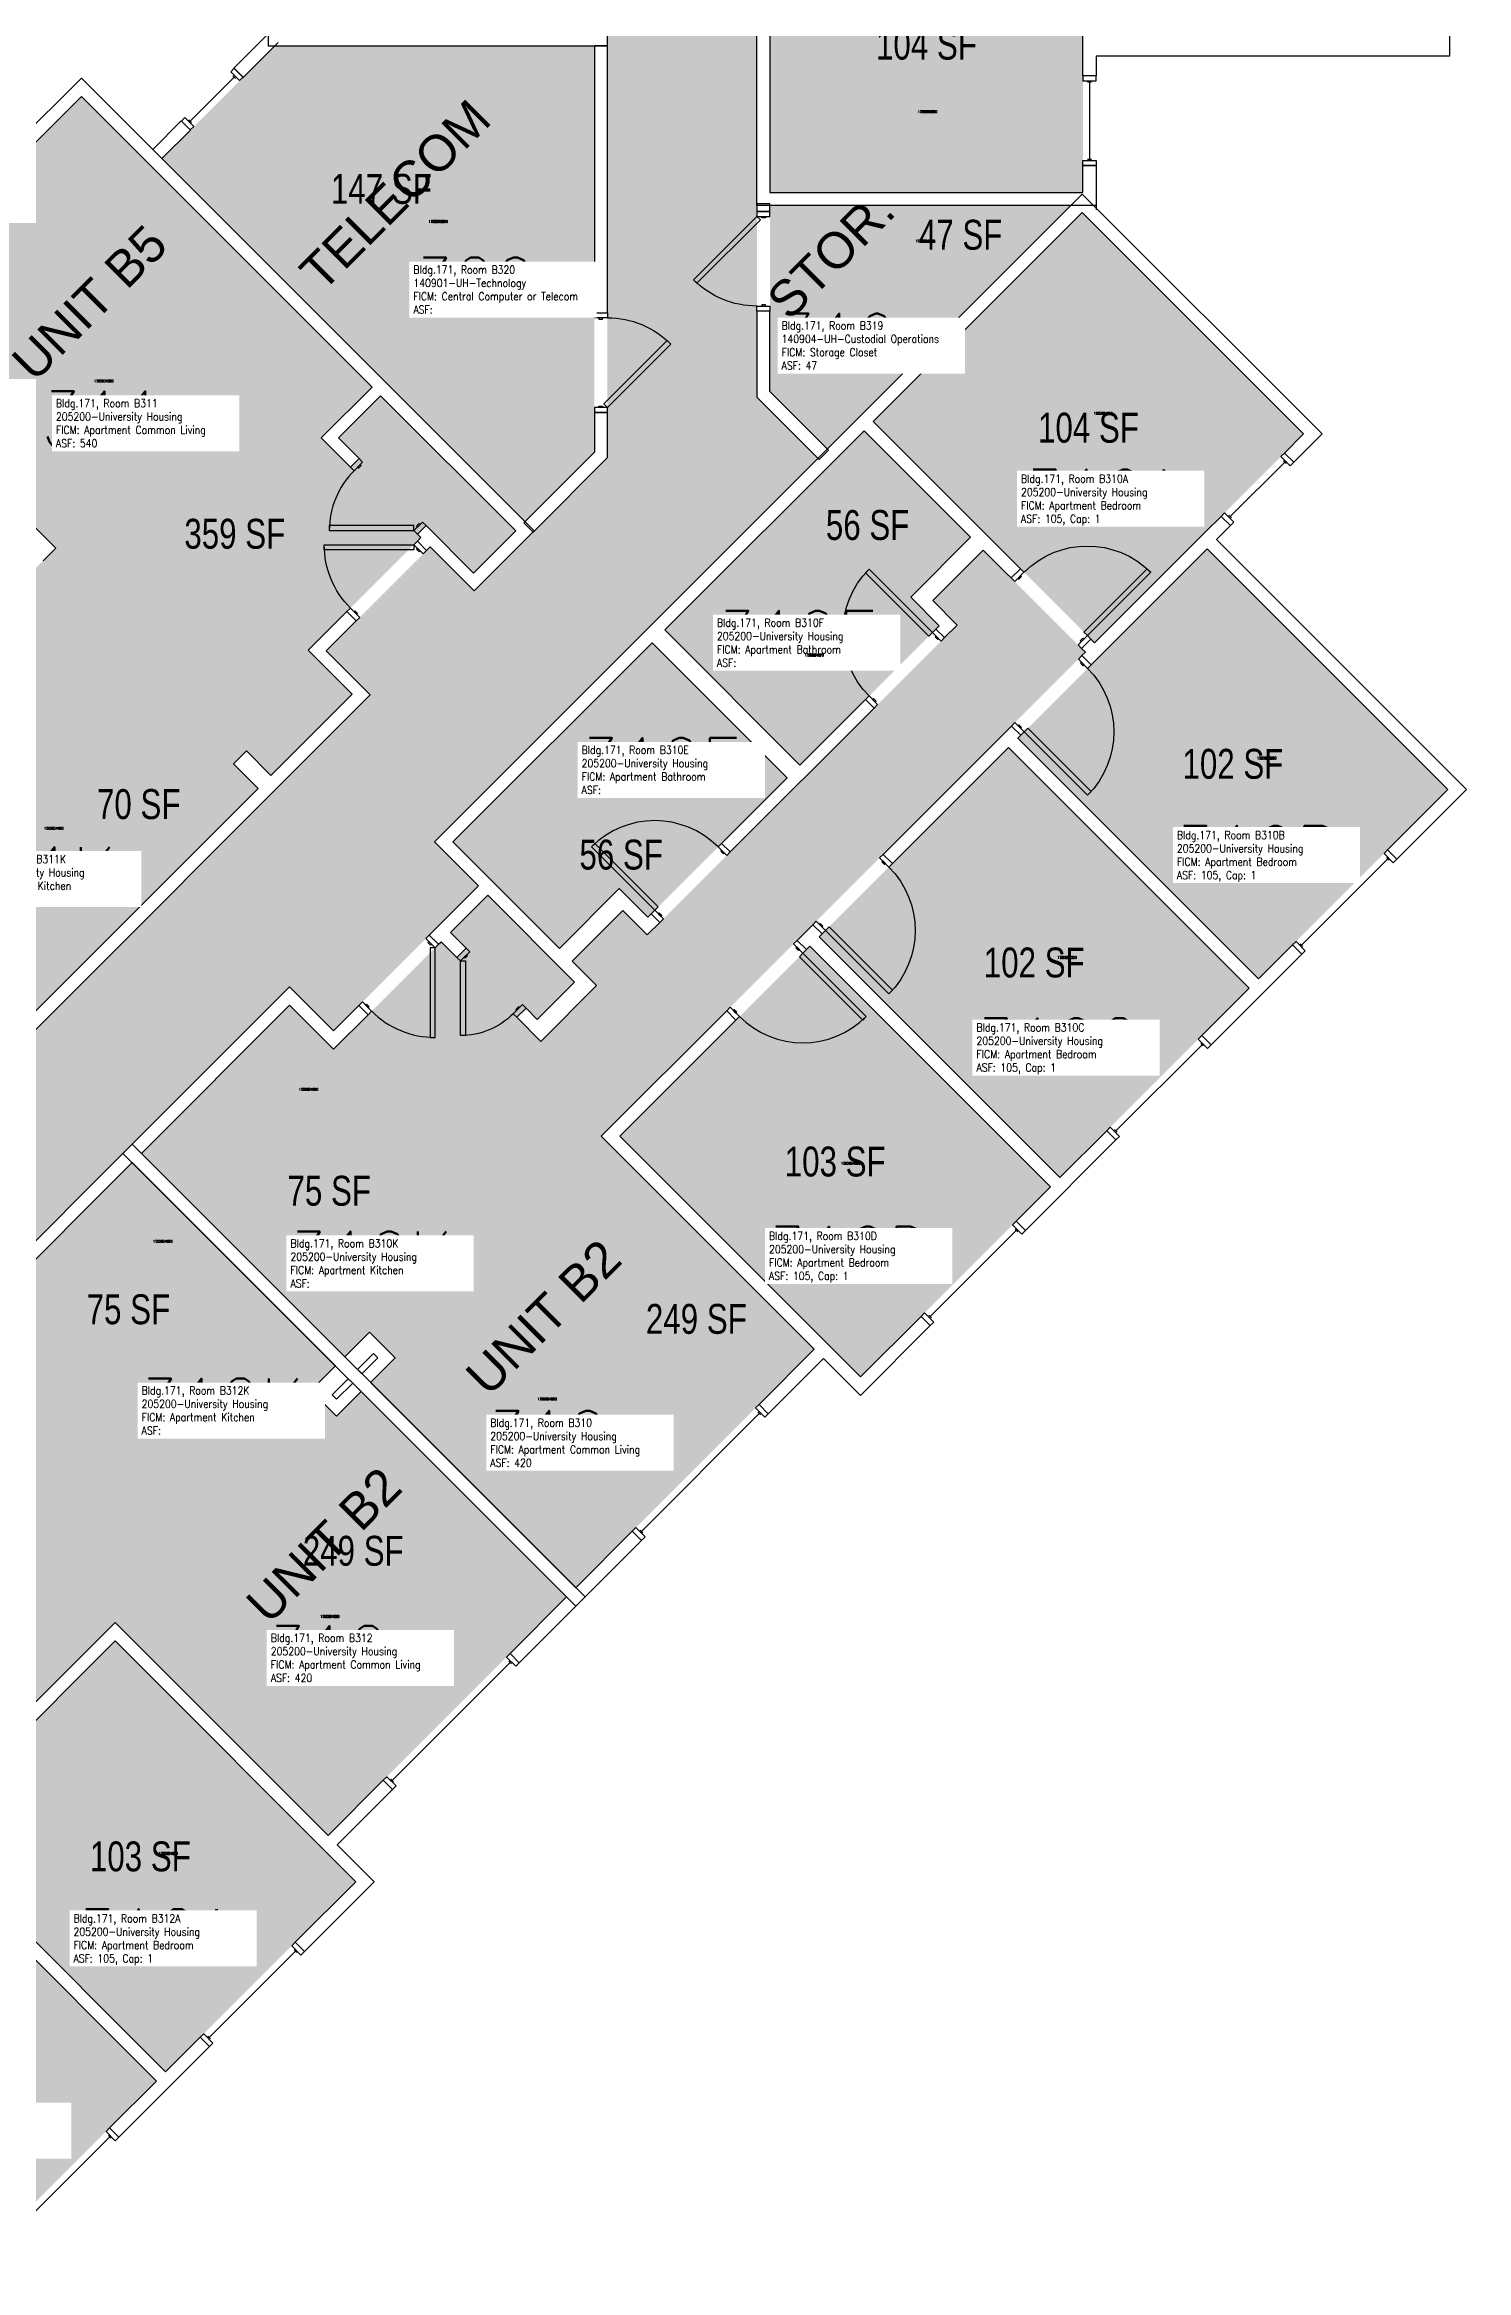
# Model space of a CAD drawing. Header units: inches. Extents: x -98 to 2219, y 102 to 2358.
# Drawn here: x 1648 to 2219, y 443 to 1338 of the extents above; entities that cross this region are included whole.
import ezdxf
from ezdxf.enums import TextEntityAlignment as Align

# ---------------------------------------------------------------- set-up
doc = ezdxf.new("R2010")
doc.units = ezdxf.units.IN
doc.header["$LTSCALE"] = 128
doc.header["$MEASUREMENT"] = 0
for name, color, linetype in [('A-Area-Iden', 1, 'Continuous'), ('A-Door', 2, 'Continuous'), ('A-Glaz', 1, 'Continuous'), ('A-IDEN-RNUM', 7, 'Continuous'), ('A-IDEN-SNUM', 4, 'Continuous'), ('A-IDEN-VNUM', 4, 'Continuous'), ('A-Wall', 5, 'Continuous'), ('AREA-TEXT', 3, 'Continuous'), ('Rooms-Category-Color', 7, 'Continuous'), ('Rooms-College-Color', 7, 'Continuous'), ('Rooms-Department-Color', 7, 'Continuous'), ('Rooms-Division-Color', 7, 'Continuous'), ('Rooms-Information', 7, 'Continuous')]:
    doc.layers.add(name, color=color, linetype=linetype)
doc.styles.add('AREA', font='arial.ttf', dxfattribs={"width": 0.75, "height": 12})
doc.styles.add('ROOMSNUMBER', font='txt.shx', dxfattribs={"height": 0.03})
doc.styles.add('ROOMVNUMBER', font='simplex.shx', dxfattribs={"width": 0.85})
doc.styles.get("Standard").update_dxf_attribs({"font": 'arial.ttf'})

msp = doc.modelspace()

# ---------------------------------------------------------------- hatches: boundary and pattern name
h = msp.add_hatch()
h.set_pattern_fill('ANSI31', color=256, angle=-135, style=0)
h.set_pattern_definition([(270, (2566.93916, 859.05579), (0.125, 2e-14), [])])
h.paths.add_polyline_path([(1919.64, 1037.59), (1878.11, 996.05), (1871.6, 1002.57), (1913.13, 1044.1)], flags=9)
at = {"layer": 'Rooms-Category-Color', "true_color": 0xadadad}
for points in [[(1933.92, 1907.33), (1873.92, 1907.33), (1873.92, 1787.42), (1848.92, 1787.42), (1848.92, 1705.09), (1873.92, 1705.09), (1873.92, 1171.68), (1958.51, 1171.41), (1933.92, 1196), (1933.92, 1640.97), (1958.92, 1640.97), (1958.92, 1723.3), (1933.92, 1723.3)], [(1328.21, 728.15), (1286.85, 686.78), (1302.23, 671.4), (1337.93, 635.69), (1239.12, 536.87), (1281.54, 494.44), (1557.87, 770.77), (1575.55, 753.09), (1633.76, 811.3), (1616.08, 828.98), (1746.21, 959.11), (1763.89, 941.44), (1822.1, 999.65), (1804.43, 1017.33), (1958.51, 1171.41), (1873.92, 1171.68), (1820.38, 1118.14), (1802.71, 1135.82), (1760.9, 1094.01), (1778.58, 1076.33), (1379.3, 677.06)]]:
    msp.add_hatch(color=253, dxfattribs=at).paths.add_polyline_path(points)
at = {"layer": 'Rooms-Category-Color', "true_color": 0x728ef3}
for points in [[(1939.17, 1278.19), (2064.92, 1278.19), (2064.92, 1396.94), (1939.17, 1396.94)], [(1378.07, 861.08), (1652.33, 1135.35), (1566.77, 1220.91), (1662.59, 1316.72), (1779.35, 1199.96), (1758.95, 1179.57), (1770.71, 1167.81), (1774.16, 1171.26), (1765.85, 1179.57), (1782.8, 1196.52), (1837.07, 1142.25), (1820.12, 1125.3), (1801.03, 1144.39), (1797.58, 1140.94), (1798.99, 1139.53), (1753.74, 1094.27), (1771.42, 1076.6), (1738.75, 1043.93), (1728.85, 1053.83), (1723.72, 1048.7), (1681.04, 1091.38), (1601.76, 1012.1), (1596.63, 1017.22), (1575.68, 996.28), (1585.48, 986.48), (1564.89, 965.88), (1557.82, 972.95), (1432.6, 847.74), (1439.67, 840.66), (1419.08, 820.07)], [(2060.04, 1272.94), (1939.17, 1272.94), (1939.17, 1198.18), (1962.22, 1175.13)], [(2064.66, 1270.14), (2153.58, 1181.22), (2069.61, 1097.25), (1980.69, 1186.17)], [(1976.98, 1182.46), (2019.76, 1139.68), (1995.72, 1115.64), (2007.21, 1104.15), (1951.25, 1048.19), (1896.98, 1102.46)], [(1778.73, 800.18), (1838.23, 859.68), (1763.89, 934.01), (1807.11, 977.23), (1813.44, 970.91), (1817.15, 974.62), (1810.83, 980.95), (1825.82, 995.94), (1860.73, 961.02), (1845.74, 946.03), (1841.2, 950.58), (1837.48, 946.86), (1847.15, 937.19), (1869.57, 959.61), (1859.76, 969.42), (1880.09, 989.75), (1889.9, 979.94), (2014.37, 1104.41), (2004.56, 1114.22), (2024.89, 1134.55), (2065.9, 1093.54), (1871.45, 899.09), (1957.01, 813.53), (1861.19, 717.71)], [(2114.87, 1135.08), (2211.56, 1038.39), (2135.46, 962.28), (2038.77, 1058.98)], [(1733.62, 1038.8), (1637.1, 942.28), (1584.52, 994.86), (1681.04, 1091.38)], [(1891.85, 1097.33), (1946.12, 1043.06), (1890.16, 987.1), (1878.67, 998.59), (1854.63, 974.55), (1811.85, 1017.33)], [(2131.75, 958.57), (2035.05, 1055.27), (1958.95, 979.17), (2055.65, 882.47)], [(1975.57, 802.39), (2051.94, 878.76), (1955.24, 975.45), (1878.87, 899.09)], [(1746.21, 951.69), (1838.23, 859.68), (1788.63, 810.08), (1778.29, 820.42), (1768.39, 810.52), (1686.71, 892.19)], [(1623.5, 828.98), (1715.52, 736.97), (1765.12, 786.57), (1754.77, 796.91), (1764.67, 806.81), (1683, 888.48)], [(1775.01, 796.47), (1715.52, 736.97), (1641.18, 811.3), (1597.96, 768.08), (1604.29, 761.75), (1600.58, 758.04), (1594.25, 764.37), (1579.26, 749.38), (1614.17, 714.47), (1629.16, 729.46), (1624.62, 734), (1628.33, 737.71), (1638, 728.04), (1615.59, 705.63), (1605.77, 715.44), (1585.44, 695.11), (1595.26, 685.3), (1470.78, 560.82), (1460.97, 570.64), (1440.64, 550.31), (1481.65, 509.29), (1676.11, 703.75), (1761.67, 618.19), (1857.48, 714)], [(1676.11, 696.32), (1772.81, 599.63), (1696.44, 523.26), (1599.74, 619.96)], [(1616.62, 443.44), (1519.93, 540.14), (1596.03, 616.24), (1692.73, 519.55)]]:
    msp.add_hatch(color=171, dxfattribs=at).paths.add_polyline_path(points)
at = {"layer": 'Rooms-Category-Color', "true_color": 0xe3c5e1}
msp.add_hatch(color=254, dxfattribs=at).paths.add_polyline_path([(1868.67, 1173.85), (1868.67, 1337.06), (1740.21, 1337.06), (1694.94, 1291.79), (1840.78, 1145.96)])
at = {"layer": 'Rooms-College-Color', "true_color": 0xadadad}
for points in [[(1933.92, 1907.33), (1873.92, 1907.33), (1873.92, 1787.42), (1848.92, 1787.42), (1848.92, 1705.09), (1873.92, 1705.09), (1873.92, 1171.68), (1958.51, 1171.41), (1933.92, 1196), (1933.92, 1640.97), (1958.92, 1640.97), (1958.92, 1723.3), (1933.92, 1723.3)], [(1939.17, 1278.19), (2064.92, 1278.19), (2064.92, 1396.94), (1939.17, 1396.94)], [(1868.67, 1173.85), (1868.67, 1337.06), (1740.21, 1337.06), (1694.94, 1291.79), (1840.78, 1145.96)], [(1378.07, 861.08), (1652.33, 1135.35), (1566.77, 1220.91), (1662.59, 1316.72), (1779.35, 1199.96), (1758.95, 1179.57), (1770.71, 1167.81), (1774.16, 1171.26), (1765.85, 1179.57), (1782.8, 1196.52), (1837.07, 1142.25), (1820.12, 1125.3), (1801.03, 1144.39), (1797.58, 1140.94), (1798.99, 1139.53), (1753.74, 1094.27), (1771.42, 1076.6), (1738.75, 1043.93), (1728.85, 1053.83), (1723.72, 1048.7), (1681.04, 1091.38), (1601.76, 1012.1), (1596.63, 1017.22), (1575.68, 996.28), (1585.48, 986.48), (1564.89, 965.88), (1557.82, 972.95), (1432.6, 847.74), (1439.67, 840.66), (1419.08, 820.07)], [(2060.04, 1272.94), (1939.17, 1272.94), (1939.17, 1198.18), (1962.22, 1175.13)], [(2064.66, 1270.14), (2153.58, 1181.22), (2069.61, 1097.25), (1980.69, 1186.17)], [(1976.98, 1182.46), (2019.76, 1139.68), (1995.72, 1115.64), (2007.21, 1104.15), (1951.25, 1048.19), (1896.98, 1102.46)], [(1328.21, 728.15), (1286.85, 686.78), (1302.23, 671.4), (1337.93, 635.69), (1239.12, 536.87), (1281.54, 494.44), (1557.87, 770.77), (1575.55, 753.09), (1633.76, 811.3), (1616.08, 828.98), (1746.21, 959.11), (1763.89, 941.44), (1822.1, 999.65), (1804.43, 1017.33), (1958.51, 1171.41), (1873.92, 1171.68), (1820.38, 1118.14), (1802.71, 1135.82), (1760.9, 1094.01), (1778.58, 1076.33), (1379.3, 677.06)], [(1778.73, 800.18), (1838.23, 859.68), (1763.89, 934.01), (1807.11, 977.23), (1813.44, 970.91), (1817.15, 974.62), (1810.83, 980.95), (1825.82, 995.94), (1860.73, 961.02), (1845.74, 946.03), (1841.2, 950.58), (1837.48, 946.86), (1847.15, 937.19), (1869.57, 959.61), (1859.76, 969.42), (1880.09, 989.75), (1889.9, 979.94), (2014.37, 1104.41), (2004.56, 1114.22), (2024.89, 1134.55), (2065.9, 1093.54), (1871.45, 899.09), (1957.01, 813.53), (1861.19, 717.71)], [(2114.87, 1135.08), (2211.56, 1038.39), (2135.46, 962.28), (2038.77, 1058.98)], [(1733.62, 1038.8), (1637.1, 942.28), (1584.52, 994.86), (1681.04, 1091.38)], [(1891.85, 1097.33), (1946.12, 1043.06), (1890.16, 987.1), (1878.67, 998.59), (1854.63, 974.55), (1811.85, 1017.33)], [(2131.75, 958.57), (2035.05, 1055.27), (1958.95, 979.17), (2055.65, 882.47)], [(1975.57, 802.39), (2051.94, 878.76), (1955.24, 975.45), (1878.87, 899.09)], [(1746.21, 951.69), (1838.23, 859.68), (1788.63, 810.08), (1778.29, 820.42), (1768.39, 810.52), (1686.71, 892.19)], [(1623.5, 828.98), (1715.52, 736.97), (1765.12, 786.57), (1754.77, 796.91), (1764.67, 806.81), (1683, 888.48)], [(1775.01, 796.47), (1715.52, 736.97), (1641.18, 811.3), (1597.96, 768.08), (1604.29, 761.75), (1600.58, 758.04), (1594.25, 764.37), (1579.26, 749.38), (1614.17, 714.47), (1629.16, 729.46), (1624.62, 734), (1628.33, 737.71), (1638, 728.04), (1615.59, 705.63), (1605.77, 715.44), (1585.44, 695.11), (1595.26, 685.3), (1470.78, 560.82), (1460.97, 570.64), (1440.64, 550.31), (1481.65, 509.29), (1676.11, 703.75), (1761.67, 618.19), (1857.48, 714)], [(1676.11, 696.32), (1772.81, 599.63), (1696.44, 523.26), (1599.74, 619.96)], [(1616.62, 443.44), (1519.93, 540.14), (1596.03, 616.24), (1692.73, 519.55)]]:
    msp.add_hatch(color=253, dxfattribs=at).paths.add_polyline_path(points)
at = {"layer": 'Rooms-Department-Color', "true_color": 0xacacac}
for points in [[(1933.92, 1907.33), (1873.92, 1907.33), (1873.92, 1787.42), (1848.92, 1787.42), (1848.92, 1705.09), (1873.92, 1705.09), (1873.92, 1171.68), (1958.51, 1171.41), (1933.92, 1196), (1933.92, 1640.97), (1958.92, 1640.97), (1958.92, 1723.3), (1933.92, 1723.3)], [(1328.21, 728.15), (1286.85, 686.78), (1302.23, 671.4), (1337.93, 635.69), (1239.12, 536.87), (1281.54, 494.44), (1557.87, 770.77), (1575.55, 753.09), (1633.76, 811.3), (1616.08, 828.98), (1746.21, 959.11), (1763.89, 941.44), (1822.1, 999.65), (1804.43, 1017.33), (1958.51, 1171.41), (1873.92, 1171.68), (1820.38, 1118.14), (1802.71, 1135.82), (1760.9, 1094.01), (1778.58, 1076.33), (1379.3, 677.06)]]:
    msp.add_hatch(color=253, dxfattribs=at).paths.add_polyline_path(points)
at = {"layer": 'Rooms-Department-Color', "true_color": 0x604aed}
for points in [[(1939.17, 1278.19), (2064.92, 1278.19), (2064.92, 1396.94), (1939.17, 1396.94)], [(1868.67, 1173.85), (1868.67, 1337.06), (1740.21, 1337.06), (1694.94, 1291.79), (1840.78, 1145.96)], [(1378.07, 861.08), (1652.33, 1135.35), (1566.77, 1220.91), (1662.59, 1316.72), (1779.35, 1199.96), (1758.95, 1179.57), (1770.71, 1167.81), (1774.16, 1171.26), (1765.85, 1179.57), (1782.8, 1196.52), (1837.07, 1142.25), (1820.12, 1125.3), (1801.03, 1144.39), (1797.58, 1140.94), (1798.99, 1139.53), (1753.74, 1094.27), (1771.42, 1076.6), (1738.75, 1043.93), (1728.85, 1053.83), (1723.72, 1048.7), (1681.04, 1091.38), (1601.76, 1012.1), (1596.63, 1017.22), (1575.68, 996.28), (1585.48, 986.48), (1564.89, 965.88), (1557.82, 972.95), (1432.6, 847.74), (1439.67, 840.66), (1419.08, 820.07)], [(2060.04, 1272.94), (1939.17, 1272.94), (1939.17, 1198.18), (1962.22, 1175.13)], [(2064.66, 1270.14), (2153.58, 1181.22), (2069.61, 1097.25), (1980.69, 1186.17)], [(1976.98, 1182.46), (2019.76, 1139.68), (1995.72, 1115.64), (2007.21, 1104.15), (1951.25, 1048.19), (1896.98, 1102.46)], [(1778.73, 800.18), (1838.23, 859.68), (1763.89, 934.01), (1807.11, 977.23), (1813.44, 970.91), (1817.15, 974.62), (1810.83, 980.95), (1825.82, 995.94), (1860.73, 961.02), (1845.74, 946.03), (1841.2, 950.58), (1837.48, 946.86), (1847.15, 937.19), (1869.57, 959.61), (1859.76, 969.42), (1880.09, 989.75), (1889.9, 979.94), (2014.37, 1104.41), (2004.56, 1114.22), (2024.89, 1134.55), (2065.9, 1093.54), (1871.45, 899.09), (1957.01, 813.53), (1861.19, 717.71)], [(2114.87, 1135.08), (2211.56, 1038.39), (2135.46, 962.28), (2038.77, 1058.98)], [(1733.62, 1038.8), (1637.1, 942.28), (1584.52, 994.86), (1681.04, 1091.38)], [(1891.85, 1097.33), (1946.12, 1043.06), (1890.16, 987.1), (1878.67, 998.59), (1854.63, 974.55), (1811.85, 1017.33)], [(2131.75, 958.57), (2035.05, 1055.27), (1958.95, 979.17), (2055.65, 882.47)], [(1975.57, 802.39), (2051.94, 878.76), (1955.24, 975.45), (1878.87, 899.09)], [(1746.21, 951.69), (1838.23, 859.68), (1788.63, 810.08), (1778.29, 820.42), (1768.39, 810.52), (1686.71, 892.19)], [(1623.5, 828.98), (1715.52, 736.97), (1765.12, 786.57), (1754.77, 796.91), (1764.67, 806.81), (1683, 888.48)], [(1775.01, 796.47), (1715.52, 736.97), (1641.18, 811.3), (1597.96, 768.08), (1604.29, 761.75), (1600.58, 758.04), (1594.25, 764.37), (1579.26, 749.38), (1614.17, 714.47), (1629.16, 729.46), (1624.62, 734), (1628.33, 737.71), (1638, 728.04), (1615.59, 705.63), (1605.77, 715.44), (1585.44, 695.11), (1595.26, 685.3), (1470.78, 560.82), (1460.97, 570.64), (1440.64, 550.31), (1481.65, 509.29), (1676.11, 703.75), (1761.67, 618.19), (1857.48, 714)], [(1676.11, 696.32), (1772.81, 599.63), (1696.44, 523.26), (1599.74, 619.96)], [(1616.62, 443.44), (1519.93, 540.14), (1596.03, 616.24), (1692.73, 519.55)]]:
    msp.add_hatch(color=173, dxfattribs=at).paths.add_polyline_path(points)
at = {"layer": 'Rooms-Division-Color', "true_color": 0xadadad}
for points in [[(1933.92, 1907.33), (1873.92, 1907.33), (1873.92, 1787.42), (1848.92, 1787.42), (1848.92, 1705.09), (1873.92, 1705.09), (1873.92, 1171.68), (1958.51, 1171.41), (1933.92, 1196), (1933.92, 1640.97), (1958.92, 1640.97), (1958.92, 1723.3), (1933.92, 1723.3)], [(1328.21, 728.15), (1286.85, 686.78), (1302.23, 671.4), (1337.93, 635.69), (1239.12, 536.87), (1281.54, 494.44), (1557.87, 770.77), (1575.55, 753.09), (1633.76, 811.3), (1616.08, 828.98), (1746.21, 959.11), (1763.89, 941.44), (1822.1, 999.65), (1804.43, 1017.33), (1958.51, 1171.41), (1873.92, 1171.68), (1820.38, 1118.14), (1802.71, 1135.82), (1760.9, 1094.01), (1778.58, 1076.33), (1379.3, 677.06)]]:
    msp.add_hatch(color=253, dxfattribs=at).paths.add_polyline_path(points)
at = {"layer": 'Rooms-Division-Color', "true_color": 0x604aed}
for points in [[(1939.17, 1278.19), (2064.92, 1278.19), (2064.92, 1396.94), (1939.17, 1396.94)], [(1868.67, 1173.85), (1868.67, 1337.06), (1740.21, 1337.06), (1694.94, 1291.79), (1840.78, 1145.96)], [(1378.07, 861.08), (1652.33, 1135.35), (1566.77, 1220.91), (1662.59, 1316.72), (1779.35, 1199.96), (1758.95, 1179.57), (1770.71, 1167.81), (1774.16, 1171.26), (1765.85, 1179.57), (1782.8, 1196.52), (1837.07, 1142.25), (1820.12, 1125.3), (1801.03, 1144.39), (1797.58, 1140.94), (1798.99, 1139.53), (1753.74, 1094.27), (1771.42, 1076.6), (1738.75, 1043.93), (1728.85, 1053.83), (1723.72, 1048.7), (1681.04, 1091.38), (1601.76, 1012.1), (1596.63, 1017.22), (1575.68, 996.28), (1585.48, 986.48), (1564.89, 965.88), (1557.82, 972.95), (1432.6, 847.74), (1439.67, 840.66), (1419.08, 820.07)], [(2060.04, 1272.94), (1939.17, 1272.94), (1939.17, 1198.18), (1962.22, 1175.13)], [(2064.66, 1270.14), (2153.58, 1181.22), (2069.61, 1097.25), (1980.69, 1186.17)], [(1976.98, 1182.46), (2019.76, 1139.68), (1995.72, 1115.64), (2007.21, 1104.15), (1951.25, 1048.19), (1896.98, 1102.46)], [(1778.73, 800.18), (1838.23, 859.68), (1763.89, 934.01), (1807.11, 977.23), (1813.44, 970.91), (1817.15, 974.62), (1810.83, 980.95), (1825.82, 995.94), (1860.73, 961.02), (1845.74, 946.03), (1841.2, 950.58), (1837.48, 946.86), (1847.15, 937.19), (1869.57, 959.61), (1859.76, 969.42), (1880.09, 989.75), (1889.9, 979.94), (2014.37, 1104.41), (2004.56, 1114.22), (2024.89, 1134.55), (2065.9, 1093.54), (1871.45, 899.09), (1957.01, 813.53), (1861.19, 717.71)], [(2114.87, 1135.08), (2211.56, 1038.39), (2135.46, 962.28), (2038.77, 1058.98)], [(1733.62, 1038.8), (1637.1, 942.28), (1584.52, 994.86), (1681.04, 1091.38)], [(1891.85, 1097.33), (1946.12, 1043.06), (1890.16, 987.1), (1878.67, 998.59), (1854.63, 974.55), (1811.85, 1017.33)], [(2131.75, 958.57), (2035.05, 1055.27), (1958.95, 979.17), (2055.65, 882.47)], [(1975.57, 802.39), (2051.94, 878.76), (1955.24, 975.45), (1878.87, 899.09)], [(1746.21, 951.69), (1838.23, 859.68), (1788.63, 810.08), (1778.29, 820.42), (1768.39, 810.52), (1686.71, 892.19)], [(1623.5, 828.98), (1715.52, 736.97), (1765.12, 786.57), (1754.77, 796.91), (1764.67, 806.81), (1683, 888.48)], [(1775.01, 796.47), (1715.52, 736.97), (1641.18, 811.3), (1597.96, 768.08), (1604.29, 761.75), (1600.58, 758.04), (1594.25, 764.37), (1579.26, 749.38), (1614.17, 714.47), (1629.16, 729.46), (1624.62, 734), (1628.33, 737.71), (1638, 728.04), (1615.59, 705.63), (1605.77, 715.44), (1585.44, 695.11), (1595.26, 685.3), (1470.78, 560.82), (1460.97, 570.64), (1440.64, 550.31), (1481.65, 509.29), (1676.11, 703.75), (1761.67, 618.19), (1857.48, 714)], [(1676.11, 696.32), (1772.81, 599.63), (1696.44, 523.26), (1599.74, 619.96)], [(1616.62, 443.44), (1519.93, 540.14), (1596.03, 616.24), (1692.73, 519.55)]]:
    msp.add_hatch(color=173, dxfattribs=at).paths.add_polyline_path(points)

# ---------------------------------------------------------------- linework, layer by layer
at = {"layer": 'A-Door'}
for points in [[(1939.17, 1268.57), (1939.17, 1270.57), (1933.92, 1270.57), (1933.92, 1268.57)], [(1933.92, 1268.57), (1935.34, 1267.15), (1909.88, 1241.7), (1908.47, 1243.11)], [(1937.42, 1268.57), (1937.42, 1268.07), (1935.92, 1268.07), (1935.92, 1268.57)], [(1868.67, 1227.85), (1868.67, 1229.85), (1873.92, 1229.85), (1873.92, 1227.85)], [(1870.42, 1227.85), (1870.42, 1227.35), (1871.92, 1227.35), (1871.92, 1227.85)], [(1939.17, 1232.57), (1939.17, 1230.57), (1933.92, 1230.57), (1933.92, 1232.57)], [(1937.42, 1232.57), (1937.42, 1233.07), (1935.92, 1233.07), (1935.92, 1232.57)], [(1873.92, 1191.85), (1872.51, 1193.27), (1897.96, 1218.72), (1899.38, 1217.31)], [(1868.67, 1191.85), (1868.67, 1189.85), (1873.92, 1189.85), (1873.92, 1191.85)], [(1870.42, 1191.85), (1870.42, 1192.35), (1871.92, 1192.35), (1871.92, 1191.85)], [(1775.57, 1169.84), (1774.16, 1171.26), (1770.71, 1167.81), (1772.12, 1166.4)], [(1774.6, 1168.87), (1774.95, 1168.52), (1773.89, 1167.46), (1773.54, 1167.81)], [(1799.61, 1145.8), (1801.03, 1144.39), (1797.58, 1140.94), (1796.16, 1142.36)], [(1798.64, 1144.83), (1798.29, 1145.18), (1797.23, 1144.12), (1797.58, 1143.77)], [(1796.15, 1136.68), (1796.15, 1134.68), (1760.15, 1134.68), (1760.15, 1136.68)], [(1796.16, 1142.36), (1796.16, 1144.36), (1762.16, 1144.36), (1762.16, 1142.36)], [(1799.86, 1132.97), (1801.27, 1134.38), (1797.56, 1138.09), (1796.15, 1136.68)], [(1798.62, 1134.21), (1798.27, 1133.85), (1797.21, 1134.91), (1797.56, 1135.27)], [(2004.46, 1101.4), (2003.05, 1099.98), (1977.59, 1125.44), (1979, 1126.85)], [(2037.53, 1121.91), (2036.12, 1123.33), (2039.83, 1127.04), (2041.24, 1125.62)], [(2066.7, 1100.17), (2065.28, 1101.58), (2090.74, 1127.04), (2092.15, 1125.62)], [(2038.77, 1123.15), (2039.12, 1122.8), (2040.18, 1123.86), (2039.83, 1124.21)], [(1774.4, 1107.51), (1772.99, 1106.1), (1769.28, 1109.81), (1770.69, 1111.22)], [(1773.16, 1108.75), (1773.52, 1109.1), (1772.46, 1110.16), (1772.1, 1109.81)], [(2007.91, 1097.95), (2009.32, 1099.36), (2005.87, 1102.81), (2004.46, 1101.4)], [(2006.93, 1098.92), (2006.58, 1098.57), (2005.52, 1099.63), (2005.87, 1099.98)], [(2062.99, 1096.46), (2064.4, 1095.04), (2068.11, 1098.75), (2066.7, 1100.17)], [(2063.07, 1090.71), (2064.49, 1092.13), (2068.2, 1088.41), (2066.78, 1087)], [(2064.22, 1097.69), (2063.87, 1098.05), (2064.93, 1099.11), (2065.28, 1098.75)], [(2064.31, 1089.47), (2063.96, 1089.12), (2065.02, 1088.06), (2065.37, 1088.41)], [(1982.45, 1072.49), (1981.04, 1071.08), (1977.59, 1074.53), (1979, 1075.94)], [(1981.48, 1073.46), (1981.83, 1073.82), (1980.77, 1074.88), (1980.42, 1074.53)], [(2037.62, 1065.26), (2036.2, 1063.84), (2039.91, 1060.13), (2041.33, 1061.54)], [(2038.85, 1064.02), (2039.21, 1064.37), (2040.27, 1063.31), (2039.91, 1062.96)], [(2041.33, 1061.54), (2042.74, 1062.96), (2068.2, 1037.5), (2066.78, 1036.09)], [(1892.91, 989.85), (1894.33, 991.26), (1868.87, 1016.72), (1867.46, 1015.31)], [(1921.82, 1011.86), (1923.23, 1013.27), (1919.78, 1016.72), (1918.37, 1015.31)], [(1920.84, 1012.83), (1920.49, 1012.48), (1919.43, 1013.54), (1919.78, 1013.89)], [(1983.26, 1010.9), (1984.67, 1012.31), (1988.38, 1008.6), (1986.97, 1007.19)], [(1984.5, 1009.66), (1984.14, 1009.31), (1985.2, 1008.25), (1985.56, 1008.6)], [(1896.36, 986.4), (1894.95, 984.99), (1891.5, 988.44), (1892.91, 989.85)], [(1895.39, 987.37), (1895.74, 987.73), (1894.68, 988.79), (1894.33, 988.44)], [(1957.8, 985.44), (1956.39, 984.03), (1960.1, 980.32), (1961.51, 981.73)], [(1959.04, 984.2), (1959.39, 984.56), (1960.45, 983.5), (1960.1, 983.14)], [(1800.93, 978.48), (1802.35, 979.9), (1806.06, 976.18), (1804.65, 974.77)], [(1802.17, 977.24), (1801.82, 976.89), (1802.88, 975.83), (1803.23, 976.18)], [(1804.65, 974.77), (1802.65, 974.77), (1802.65, 938.77), (1804.65, 938.77)], [(1948.7, 976.34), (1950.11, 977.75), (1953.82, 974.04), (1952.41, 972.63)], [(1949.94, 975.1), (1949.58, 974.75), (1950.64, 973.69), (1951, 974.04)], [(1961.51, 981.73), (1962.93, 983.14), (1988.38, 957.69), (1986.97, 956.27)], [(1818.57, 973.2), (1817.15, 974.62), (1813.44, 970.91), (1814.86, 969.49)], [(1814.86, 969.49), (1816.86, 969.49), (1816.86, 939.49), (1814.86, 939.49)], [(1817.33, 971.97), (1817.68, 971.61), (1816.62, 970.55), (1816.27, 970.91)], [(1952.41, 972.63), (1951, 971.21), (1976.45, 945.76), (1977.87, 947.17)], [(1775.48, 953.02), (1774.06, 951.61), (1777.78, 947.9), (1779.19, 949.31)], [(1776.72, 951.79), (1777.07, 952.14), (1778.13, 951.08), (1777.78, 950.73)], [(1839.78, 951.99), (1841.2, 950.58), (1837.48, 946.86), (1836.07, 948.28)], [(1838.54, 950.75), (1838.19, 951.11), (1837.13, 950.05), (1837.48, 949.69)], [(1923.24, 950.88), (1921.83, 949.47), (1925.54, 945.76), (1926.95, 947.17)], [(1924.48, 949.64), (1924.83, 950), (1925.89, 948.94), (1925.54, 948.58)]]:
    msp.add_lwpolyline(points, close=True, dxfattribs=at)
at = {"layer": 'A-Door', "extrusion": (0, 0, -1)}
for centre, radius, start, end in [((-1933.92, 1268.57), 36, 270, 315), ((-1873.92, 1191.85), 36, 90, 135), ((-1796.15, 1136.68), 36, 315, 0), ((-2066.7, 1100.17), 36, 45, 135), ((-2004.46, 1101.4), 36, 315, 45), ((-2041.33, 1061.54), 36, 135, 225), ((-1961.51, 981.73), 36, 135, 225), ((-1814.86, 969.49), 30, 225, 270)]:
    msp.add_arc(centre, radius, start, end, dxfattribs=at)
at = {"layer": 'A-Door'}
for centre, radius, start, end in [((1796.16, 1142.36), 34, 135, 180), ((1892.91, 989.85), 36, 45, 135), ((1804.65, 974.77), 36, 225, 270), ((1952.41, 972.63), 36, 225, 315)]:
    msp.add_arc(centre, radius, start, end, dxfattribs=at)
at = {"layer": 'A-Glaz'}
for p, q in [((1723.97, 1324.53), (1706.29, 1306.85)), ((1724.5, 1324), (1723.44, 1325.06)), ((2066.8, 1322.57), (2068.3, 1322.57)), ((2067.55, 1322.57), (2067.55, 1291.57)), ((1706.82, 1306.32), (1705.76, 1307.38)), ((2066.8, 1291.57), (2068.3, 1291.57)), ((2124.06, 1147.98), (2145.98, 1169.9)), ((2145.45, 1170.43), (2146.51, 1169.37)), ((2123.53, 1148.51), (2124.59, 1147.45)), ((2152.72, 975.83), (2187.36, 1010.47)), ((2186.83, 1011), (2187.9, 1009.94)), ((2152.19, 976.36), (2153.25, 975.3)), ((2078.1, 901.21), (2112.75, 935.86)), ((2112.22, 936.39), (2113.28, 935.33)), ((2077.57, 901.74), (2078.63, 900.68)), ((2003.52, 826.63), (2038.17, 861.28)), ((2037.64, 861.81), (2038.7, 860.75)), ((2002.99, 827.16), (2004.05, 826.1)), ((1887.53, 740.33), (1934.9, 787.71)), ((1934.37, 788.24), (1935.43, 787.18)), ((1887, 740.86), (1888.06, 739.8)), ((1834.86, 687.67), (1787.48, 640.29)), ((1834.33, 688.2), (1835.39, 687.14)), ((1786.95, 640.82), (1788.01, 639.76)), ((1748.57, 571.67), (1713.92, 537.03)), ((1748.04, 572.2), (1749.1, 571.14)), ((1713.39, 537.56), (1714.45, 536.5)), ((1673.99, 497.1), (1639.34, 462.45)), ((1673.46, 497.63), (1674.52, 496.57))]:
    msp.add_line(p, q, dxfattribs=at)
for points in [[(1722.56, 1326.65), (1723.97, 1328.06), (1727.51, 1324.53), (1726.09, 1323.12)], [(2070.17, 1323.07), (2070.17, 1325.07), (2064.92, 1325.07), (2064.92, 1323.07)], [(1704.17, 1308.27), (1702.76, 1306.85), (1706.29, 1303.32), (1707.71, 1304.73)], [(2070.17, 1291.07), (2070.17, 1289.07), (2064.92, 1289.07), (2064.92, 1291.07)], [(2148.19, 1168.4), (2149.6, 1169.82), (2145.89, 1173.53), (2144.47, 1172.11)], [(2125.56, 1145.77), (2124.14, 1144.36), (2120.43, 1148.07), (2121.85, 1149.49)], [(2189.57, 1008.97), (2190.99, 1010.39), (2187.28, 1014.1), (2185.86, 1012.68)], [(2154.22, 973.62), (2152.8, 972.2), (2149.09, 975.91), (2150.51, 977.33)], [(2114.96, 934.35), (2116.37, 935.77), (2112.66, 939.48), (2111.24, 938.07)], [(2079.6, 899), (2078.19, 897.58), (2074.47, 901.3), (2075.89, 902.71)], [(2040.38, 859.77), (2041.79, 861.19), (2038.08, 864.9), (2036.67, 863.49)], [(2005.02, 824.42), (2003.61, 823.01), (1999.9, 826.72), (2001.31, 828.13)], [(1937.11, 786.21), (1938.53, 787.62), (1934.81, 791.33), (1933.4, 789.92)], [(1889.03, 738.12), (1887.62, 736.71), (1883.9, 740.42), (1885.32, 741.84)], [(1837.07, 686.17), (1838.48, 687.58), (1834.77, 691.29), (1833.36, 689.88)], [(1788.99, 638.08), (1787.57, 636.67), (1783.86, 640.38), (1785.27, 641.79)], [(1750.78, 570.17), (1752.19, 571.59), (1748.48, 575.3), (1747.06, 573.88)], [(1715.42, 534.82), (1714.01, 533.4), (1710.29, 537.11), (1711.71, 538.53)], [(1676.2, 495.59), (1677.61, 497.01), (1673.9, 500.72), (1672.48, 499.31)]]:
    msp.add_lwpolyline(points, close=True, dxfattribs=at)
at = {"layer": 'A-Wall'}
for p, q in [((1873.92, 1337.06), (1873.92, 1465.68)), ((1933.92, 1272.94), (1933.92, 1401.57)), ((1939.17, 1396.94), (1939.17, 1278.19)), ((2064.92, 1333.57), (2064.92, 1396.94)), ((2212.17, 1372.54), (2212.17, 1332.94)), ((1737.67, 1353.19), (1737.67, 1337.06)), ((1737.86, 1342.13), (1723.88, 1328.15)), ((1727.59, 1324.44), (1741.57, 1338.41)), ((1737.67, 1337.06), (1873.92, 1337.06)), ((1873.92, 1337.06), (1868.67, 1337.06)), ((1868.67, 1337.06), (1868.67, 1229.85)), ((1873.92, 1229.85), (1873.92, 1337.06)), ((2064.92, 1325.07), (2064.92, 1333.57)), ((2212.17, 1332.94), (2070.17, 1332.94)), ((2070.17, 1332.94), (2070.17, 1325.07)), ((1662.59, 1324.15), (1636.17, 1297.73)), ((1844.49, 1142.25), (1662.59, 1324.15)), ((1723.88, 1328.15), (1727.59, 1324.44)), ((2070.17, 1325.07), (2064.92, 1325.07)), ((1639.88, 1294.01), (1662.59, 1316.72)), ((1662.59, 1316.72), (1779.35, 1199.96)), ((1702.67, 1306.94), (1691.23, 1295.5)), ((1706.38, 1303.23), (1702.67, 1306.94)), ((1694.94, 1291.79), (1706.38, 1303.23)), ((1691.23, 1295.5), (1694.94, 1291.79)), ((2064.92, 1278.19), (2064.92, 1289.07)), ((2064.92, 1289.07), (2070.17, 1289.07)), ((2070.17, 1289.07), (2070.17, 1272.94)), ((1933.92, 1273.57), (1933.92, 1270.57)), ((1939.17, 1273.57), (1933.92, 1273.57)), ((2070.17, 1272.94), (1933.92, 1272.94)), ((1933.92, 1270.57), (1939.17, 1270.57)), ((1939.17, 1278.19), (2064.92, 1278.19)), ((1939.17, 1270.57), (1939.17, 1273.57)), ((2064.66, 1277.57), (1973.71, 1186.61)), ((1980.69, 1186.17), (2064.66, 1270.14)), ((2161.01, 1181.22), (2064.66, 1277.57)), ((2064.66, 1270.14), (2153.58, 1181.22)), ((2070.17, 1272.94), (2070.17, 1271.17)), ((1868.67, 1229.85), (1873.92, 1229.85)), ((1933.92, 1230.57), (1933.92, 1196)), ((1939.17, 1230.57), (1933.92, 1230.57)), ((1939.17, 1198.18), (1939.17, 1230.57)), ((1652.33, 1135.35), (1566.77, 1220.91)), ((1779.35, 1199.96), (1758.95, 1179.57)), ((1765.85, 1179.57), (1782.8, 1196.52)), ((1782.8, 1196.52), (1837.07, 1142.25)), ((1873.92, 1189.85), (1868.67, 1189.85)), ((1868.67, 1189.85), (1868.67, 1173.85)), ((1873.92, 1171.68), (1873.92, 1189.85)), ((1933.92, 1196), (1958.95, 1170.97)), ((1962.67, 1174.68), (1939.17, 1198.18)), ((1973.71, 1186.61), (1804.43, 1017.33)), ((1896.98, 1102.46), (1976.98, 1182.46)), ((1976.98, 1182.46), (2019.76, 1139.68)), ((2037.97, 1128.9), (1980.69, 1186.17)), ((2153.58, 1181.22), (2145.89, 1173.53)), ((2149.6, 1169.82), (2161.01, 1181.22)), ((1758.95, 1179.57), (1770.71, 1167.81)), ((1774.16, 1171.26), (1765.85, 1179.57)), ((1868.67, 1173.85), (1840.34, 1145.52)), ((1844.05, 1141.8), (1873.92, 1171.68)), ((1958.95, 1170.97), (1962.67, 1174.68)), ((2145.89, 1173.53), (2149.6, 1169.82)), ((1770.71, 1167.81), (1774.16, 1171.26)), ((1840.34, 1145.52), (1844.05, 1141.8)), ((2120.43, 1148.07), (2114.43, 1142.07)), ((2124.14, 1144.36), (2120.43, 1148.07)), ((1798.99, 1139.53), (1797.56, 1138.09)), ((1797.56, 1138.09), (1801.27, 1134.38)), ((1801.03, 1144.39), (1797.58, 1140.94)), ((1797.58, 1140.94), (1798.99, 1139.53)), ((1820.12, 1125.3), (1801.03, 1144.39)), ((1801.27, 1134.38), (1802.71, 1135.82)), ((1802.71, 1135.82), (1820.38, 1118.14)), ((1837.07, 1142.25), (1820.12, 1125.3)), ((1820.38, 1118.14), (1844.49, 1142.25)), ((2019.76, 1139.68), (1995.72, 1115.64)), ((2114.43, 1142.07), (2069.61, 1097.25)), ((2118.58, 1138.8), (2124.14, 1144.36)), ((2218.99, 1038.39), (2118.58, 1138.8)), ((1647.21, 1130.22), (1652.33, 1135.35)), ((2004.56, 1114.22), (2024.89, 1134.55)), ((2024.89, 1134.55), (2034.26, 1125.18)), ((2036.12, 1123.33), (2039.83, 1127.04)), ((2039.83, 1127.04), (2037.97, 1128.9)), ((2068.2, 1088.41), (2114.87, 1135.08)), ((2114.87, 1135.08), (2211.56, 1038.39)), ((2034.26, 1125.18), (2036.12, 1123.33)), ((1769.28, 1109.81), (1753.74, 1094.27)), ((1772.99, 1106.1), (1769.28, 1109.81)), ((1995.72, 1115.64), (2007.21, 1104.15)), ((2014.37, 1104.41), (2004.56, 1114.22)), ((1760.9, 1094.01), (1772.99, 1106.1)), ((1951.25, 1048.19), (1896.98, 1102.46)), ((2007.21, 1104.15), (2005.87, 1102.81)), ((2005.87, 1102.81), (2009.32, 1099.36)), ((2009.32, 1099.36), (2014.37, 1104.41)), ((1753.74, 1094.27), (1771.42, 1076.6)), ((1778.58, 1076.33), (1760.9, 1094.01)), ((1811.85, 1017.33), (1891.85, 1097.33)), ((1891.85, 1097.33), (1946.12, 1043.06)), ((2068.11, 1098.75), (2064.4, 1095.04)), ((2064.4, 1095.04), (2065.9, 1093.54)), ((2065.9, 1093.54), (2064.49, 1092.13)), ((2064.49, 1092.13), (2068.2, 1088.41)), ((2069.61, 1097.25), (2068.11, 1098.75)), ((1470.25, 768.01), (1778.58, 1076.33)), ((1771.42, 1076.6), (1738.75, 1043.93)), ((1977.59, 1074.53), (1951.25, 1048.19)), ((1981.04, 1071.08), (1977.59, 1074.53)), ((1923.23, 1013.27), (1981.04, 1071.08)), ((2036.2, 1063.84), (1984.67, 1012.31)), ((1988.38, 1008.6), (2035.05, 1055.27)), ((2035.05, 1055.27), (2131.75, 958.57)), ((2039.91, 1060.13), (2036.2, 1063.84)), ((2038.77, 1058.98), (2039.91, 1060.13)), ((2135.46, 962.28), (2038.77, 1058.98)), ((1728.85, 1053.83), (1723.72, 1048.7)), ((1723.72, 1048.7), (1733.62, 1038.8)), ((1738.75, 1043.93), (1728.85, 1053.83)), ((1733.62, 1038.8), (1637.1, 942.28)), ((1946.12, 1043.06), (1919.78, 1016.72)), ((2211.56, 1038.39), (2187.28, 1014.1)), ((2190.99, 1010.39), (2218.99, 1038.39)), ((1804.43, 1017.33), (1822.1, 999.65)), ((1854.63, 974.55), (1811.85, 1017.33)), ((1919.78, 1016.72), (1923.23, 1013.27)), ((1984.67, 1012.31), (1988.38, 1008.6)), ((2187.28, 1014.1), (2190.99, 1010.39)), ((1822.1, 999.65), (1802.35, 979.9)), ((1810.83, 980.95), (1825.82, 995.94)), ((1825.82, 995.94), (1860.73, 961.02)), ((1878.67, 998.59), (1854.63, 974.55)), ((1890.16, 987.1), (1878.67, 998.59)), ((1859.76, 969.42), (1880.09, 989.75)), ((1880.09, 989.75), (1889.9, 979.94)), ((1889.9, 979.94), (1894.95, 984.99)), ((1891.5, 988.44), (1890.16, 987.1)), ((1894.95, 984.99), (1891.5, 988.44)), ((1956.39, 984.03), (1950.11, 977.75)), ((1960.1, 980.32), (1956.39, 984.03)), ((1802.35, 979.9), (1806.06, 976.18)), ((1806.06, 976.18), (1807.11, 977.23)), ((1807.11, 977.23), (1813.44, 970.91)), ((1817.15, 974.62), (1810.83, 980.95)), ((1950.11, 977.75), (1953.82, 974.04)), ((1953.82, 974.04), (1955.24, 975.45)), ((1955.24, 975.45), (2051.94, 878.76)), ((1958.95, 979.17), (1960.1, 980.32)), ((2055.65, 882.47), (1958.95, 979.17)), ((2149.09, 975.91), (2135.46, 962.28)), ((2152.8, 972.2), (2149.09, 975.91)), ((1813.44, 970.91), (1817.15, 974.62)), ((1869.57, 959.61), (1859.76, 969.42)), ((2116.37, 935.77), (2152.8, 972.2)), ((1746.21, 959.11), (1679.29, 892.19)), ((1763.89, 941.44), (1746.21, 959.11)), ((1860.73, 961.02), (1845.74, 946.03)), ((1847.15, 937.19), (1869.57, 959.61)), ((2131.75, 958.57), (2112.66, 939.48)), ((1686.71, 892.19), (1746.21, 951.69)), ((1746.21, 951.69), (1763.89, 934.01)), ((1774.06, 951.61), (1763.89, 941.44)), ((1763.89, 934.01), (1777.78, 947.9)), ((1777.78, 947.9), (1774.06, 951.61)), ((1841.2, 950.58), (1837.48, 946.86)), ((1845.74, 946.03), (1841.2, 950.58)), ((1921.83, 949.47), (1871.45, 899.09)), ((1925.54, 945.76), (1921.83, 949.47)), ((1837.48, 946.86), (1847.15, 937.19)), ((1878.87, 899.09), (1925.54, 945.76)), ((2112.66, 939.48), (2116.37, 935.77)), ((1616.08, 828.98), (1683, 895.9)), ((1683, 895.9), (1864.91, 714)), ((1871.45, 899.09), (1957.01, 813.53)), ((1975.57, 802.39), (1878.87, 899.09)), ((2041.79, 861.19), (2078.19, 897.58)), ((2074.47, 901.3), (2055.65, 882.47)), ((2078.19, 897.58), (2074.47, 901.3)), ((1683, 888.48), (1623.5, 828.98)), ((1679.29, 892.19), (1861.19, 710.29)), ((1764.67, 806.81), (1683, 888.48)), ((1768.39, 810.52), (1686.71, 892.19)), ((2051.94, 878.76), (2038.08, 864.9)), ((2038.08, 864.9), (2041.79, 861.19)), ((1999.9, 826.72), (1975.57, 802.39)), ((1975.57, 794.96), (2003.61, 823.01)), ((2003.61, 823.01), (1999.9, 826.72)), ((1778.29, 820.42), (1768.39, 810.52)), ((1788.63, 810.08), (1778.29, 820.42)), ((1754.77, 796.91), (1764.67, 806.81)), ((1773.51, 805.39), (1779.96, 811.85)), ((1775.28, 803.63), (1773.51, 805.39)), ((1781.73, 810.08), (1775.28, 803.63)), ((1778.73, 800.18), (1788.63, 810.08)), ((1779.96, 811.85), (1781.73, 810.08)), ((1957.01, 813.53), (1934.81, 791.33)), ((1938.53, 787.62), (1960.72, 809.81)), ((1960.72, 809.81), (1975.57, 794.96)), ((1765.12, 786.57), (1754.77, 796.91)), ((1769.8, 801.68), (1763.35, 795.23)), ((1765.12, 793.46), (1771.57, 799.91)), ((1775.01, 796.47), (1765.12, 786.57)), ((1771.57, 799.91), (1769.8, 801.68)), ((1857.48, 714), (1775.01, 796.47)), ((1861.19, 717.71), (1778.73, 800.18)), ((1763.35, 795.23), (1765.12, 793.46)), ((1934.81, 791.33), (1938.53, 787.62)), ((1883.9, 740.42), (1861.19, 717.71)), ((1861.19, 710.29), (1887.62, 736.71)), ((1887.62, 736.71), (1883.9, 740.42)), ((1834.77, 691.29), (1857.48, 714)), ((1864.91, 714), (1838.48, 687.58)), ((1625.73, 653.37), (1676.11, 703.75)), ((1676.11, 703.75), (1761.67, 618.19)), ((1676.11, 696.32), (1629.44, 649.65)), ((1772.81, 599.63), (1676.11, 696.32)), ((1838.48, 687.58), (1834.77, 691.29)), ((1761.67, 618.19), (1783.86, 640.38)), ((1787.57, 636.67), (1765.38, 614.48)), ((1783.86, 640.38), (1787.57, 636.67)), ((1599.74, 619.96), (1696.44, 523.26)), ((1692.73, 519.55), (1596.03, 616.24)), ((1765.38, 614.48), (1780.23, 599.63)), ((1748.48, 575.3), (1772.81, 599.63)), ((1780.23, 599.63), (1752.19, 571.59)), ((1752.19, 571.59), (1748.48, 575.3)), ((1696.44, 523.26), (1710.29, 537.11)), ((1710.29, 537.11), (1714.01, 533.4)), ((1714.01, 533.4), (1677.61, 497.01)), ((1673.9, 500.72), (1692.73, 519.55)), ((1677.61, 497.01), (1673.9, 500.72))]:
    msp.add_line(p, q, dxfattribs=at)

# ---------------------------------------------------------------- texts
at = {"layer": 'A-Area-Iden'}
for s, p in [('TELECOM', (1793.74, 1272.06)), ('STOR.', (1968.71, 1248)), ('UNIT B5', (1670.91, 1228.82)), ('UNIT B2', (1853.28, 821.29)), ('UNIT B2', (1765.01, 729.77))]:
    msp.add_text(s, height=14.4, rotation=45, dxfattribs=at).set_placement(p, align=Align.CENTER)
at = {"layer": 'A-IDEN-RNUM', "style": 'ROOMSNUMBER', "width": 0.85}
for s, p in [('0309-D0', (2002.52, 1310.67)), ('0320-00', (1805.92, 1266.54)), ('0319-00', (2001.62, 1258.71)), ('0311-00', (1671.58, 1202.48)), ('0310-A0', (2073.04, 1189.5)), ('0310-F0', (1957.03, 1092.33)), ('0310-B0', (2138.75, 1050.98)), ('0310-E0', (1893.13, 1041.7)), ('0311-K0', (1651.48, 1022.78)), ('0310-C0', (2058.56, 970.86)), ('0310-K0', (1753.86, 917.94)), ('0310-D0', (1971.63, 888.22)), ('0312-K0', (1695.27, 856.88)), ('0310-00', (1849.68, 793.52)), ('0312-00', (1762.43, 706.14)), ('0312-A0', (1697.51, 610.96))]:
    msp.add_text(s, height=1, dxfattribs=at).set_placement(p, align=Align.MIDDLE_CENTER)
at = {"layer": 'A-IDEN-SNUM', "style": 'ROOMSNUMBER', "width": 0.85}
for s, p in [('1710B309D0', (2002.52, 1310.67)), ('1710B32000', (1805.92, 1266.54)), ('1710B31900', (2001.62, 1258.71)), ('1710B31100', (1671.58, 1202.48)), ('1710B310A0', (2073.04, 1189.5)), ('1710B310F0', (1957.03, 1092.33)), ('1710B310B0', (2138.75, 1050.98)), ('1710B310E0', (1893.13, 1041.7)), ('1710B311K0', (1651.48, 1022.78)), ('1710B310C0', (2058.56, 970.86)), ('1710B310K0', (1753.86, 917.94)), ('1710B310D0', (1971.63, 888.22)), ('1710B312K0', (1695.27, 856.88)), ('1710B31000', (1849.68, 793.52)), ('1710B31200', (1762.43, 706.14)), ('1710B312A0', (1697.51, 610.96))]:
    msp.add_text(s, height=1, dxfattribs=at).set_placement(p, align=Align.MIDDLE_CENTER)
at = {"layer": 'A-IDEN-VNUM', "style": 'ROOMVNUMBER', "width": 0.85}
for s, p in [('320', (1820.55, 1240.76)), ('319', (1966.18, 1218.3)), ('311', (1671.04, 1187.08)), ('310A', (2072.84, 1155.69)), ('310F', (1949.32, 1098.93)), ('310E', (1894.96, 1047.82)), ('310B', (2134.55, 1012.55)), ('311K', (1643.13, 1003.98)), ('310C', (2054.49, 935.25)), ('310K', (1778.45, 849.61)), ('310D', (1970.7, 851.54)), ('312K', (1718.67, 790.5)), ('310', (1849.61, 777.54)), ('312', (1761.45, 691.12)), ('312A', (1692.21, 577.37))]:
    msp.add_text(s, height=22.5, dxfattribs=at).set_placement(p, align=Align.MIDDLE_CENTER)
at = {"layer": 'AREA-TEXT', "style": 'AREA', "width": 0.75}
for s, p in [('104 SF', (2002.05, 1337.57)), ('147 SF', (1783.09, 1279.63)), ('47 SF', (2015.79, 1261.21)), ('104 SF', (2067.14, 1183.7)), ('359 SF', (1724.21, 1141.1)), ('56 SF', (1978.42, 1144.61)), ('102 SF', (2125.17, 1048.68)), ('70 SF', (1685.62, 1032.5)), ('56 SF', (1879.43, 1012.21)), ('102 SF', (2045.35, 968.87)), ('103 SF', (1965.4, 888.92)), ('75 SF', (1762.16, 877.19)), ('75 SF', (1681.47, 829.57)), ('249 SF', (1909.62, 825.71)), ('249 SF', (1771.79, 732.55)), ('103 SF', (1686.27, 609.79))]:
    msp.add_text(s, height=12, dxfattribs=at).set_placement(p, align=Align.MIDDLE_CENTER)

# ---------------------------------------------------------------- next in the draw order: texts
at = {"layer": 'Rooms-Information', "char_height": 3.2143, "width": 72, "attachment_point": 7, "style": 'ROOMVNUMBER', "bg_fill": 3, "box_fill_scale": 1.5, "bg_fill_color": 256, "bg_fill_true_color": 13158600, "bg_fill_transparency": 0}
for s, insert in [('Bldg.171, Room B320^M^J140901-UH-Technology^M^JFICM: Central Computer or Telecom^M^JASF: ', (1795.96, 1229.51)), ('Bldg.171, Room B319^M^J140904-UH-Custodial Operations^M^JFICM: Storage Closet^M^JASF: 47', (1943.87, 1207.05)), ('Bldg.171, Room B311^M^J205200-University Housing^M^JFICM: Apartment Common Living^M^JASF: 540', (1652.37, 1175.83)), ('Bldg.171, Room B310A^M^J205200-University Housing^M^JFICM: Apartment Bedroom^M^JASF: 105, Cap: 1', (2040.05, 1144.44)), ('Bldg.171, Room B310F^M^J205200-University Housing^M^JFICM: Apartment Bathroom^M^JASF: ', (1917.9, 1087.68)), ('Bldg.171, Room B310E^M^J205200-University Housing^M^JFICM: Apartment Bathroom^M^JASF: ', (1863.54, 1036.57)), ('Bldg.171, Room B310B^M^J205200-University Housing^M^JFICM: Apartment Bedroom^M^JASF: 105, Cap: 1', (2102.67, 1001.3)), ('Bldg.171, Room B311K^M^J205200-University Housing^M^JFICM: Apartment Kitchen^M^JASF: ', (1613.07, 992.73)), ('Bldg.171, Room B310C^M^J205200-University Housing^M^JFICM: Apartment Bedroom^M^JASF: 105, Cap: 1', (2022.16, 924)), ('Bldg.171, Room B310K^M^J205200-University Housing^M^JFICM: Apartment Kitchen^M^JASF: ', (1746.58, 838.36)), ('Bldg.171, Room B310D^M^J205200-University Housing^M^JFICM: Apartment Bedroom^M^JASF: 105, Cap: 1', (1938.82, 840.29)), ('Bldg.171, Room B312K^M^J205200-University Housing^M^JFICM: Apartment Kitchen^M^JASF: ', (1686.8, 779.25)), ('Bldg.171, Room B310^M^J205200-University Housing^M^JFICM: Apartment Common Living^M^JASF: 420', (1826.85, 766.29)), ('Bldg.171, Room B312^M^J205200-University Housing^M^JFICM: Apartment Common Living^M^JASF: 420', (1738.68, 679.87)), ('Bldg.171, Room B312A^M^J205200-University Housing^M^JFICM: Apartment Bedroom^M^JASF: 105, Cap: 1', (1659.42, 566.12)), ('Bldg.171, Room B312B^M^J205200-University Housing^M^JFICM: Apartment Bedroom^M^JASF: 105, Cap: 1', (1584.92, 488.89))]:
    msp.add_mtext(s, dxfattribs=dict(at, insert=insert))

doc.saveas('drawing.dxf')
